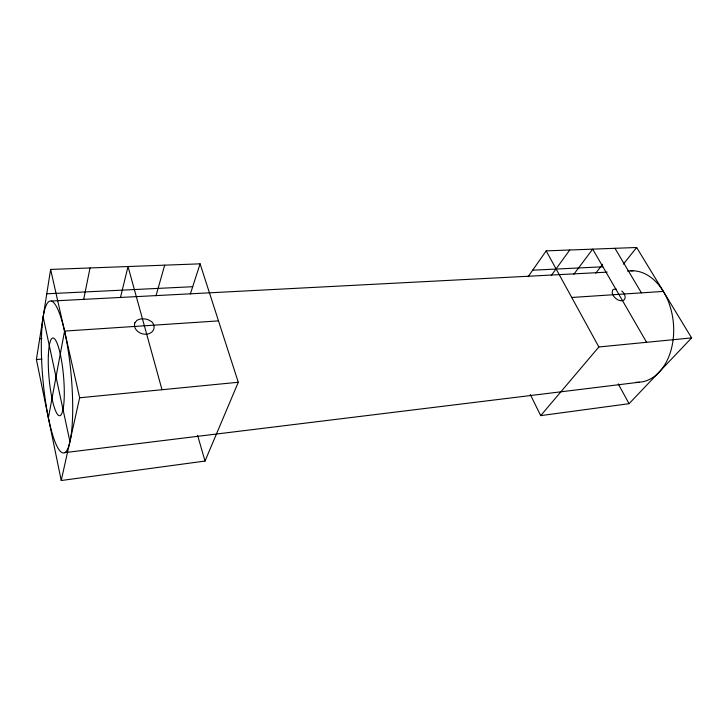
<?xml version="1.0" encoding="UTF-8"?>
<svg xmlns="http://www.w3.org/2000/svg" width="728" height="728" viewBox="0 0 728 728"><rect width="100%" height="100%" fill="white"/><g stroke="black" fill="none" stroke-linecap="round" stroke-linejoin="round"><path stroke-width="1.09" d="M36.4 359.523L50.623 269.433L200.1 263.836L238.284 382.264L205.023 461.061L61.234 480.507L36.4 359.523L41.978 359.086M48.376 417.89L64.565 331.085L218.491 320.893M83.656 299.517L90.026 267.959M61.234 480.507L79.643 397.779L50.623 269.433M120.448 297.597L128.028 266.539L162.007 389.726M155.992 295.75L164.692 265.165M190.345 293.966L200.1 263.836M528.137 276.676L546.191 250.878L636.654 247.493L691.6 337.901L629.074 403.685L540.695 415.633L530.293 394.494M551.296 275.475L569.76 249.995M573.828 274.292L592.683 249.14L646.601 342.306M595.759 273.146L602.638 264.246M623.423 264.109L636.654 247.493M540.695 415.633L598.862 346.974L691.6 337.901M64.474 452.661L642.633 381.791A55.892 38.784 85 0 0 673.254 321.749A55.892 38.784 85 0 0 630.958 270.798M79.643 397.779L238.284 382.264M39.676 338.757L41.896 338.602M571.735 297.479L663.345 291.409M51.36 301.046L607.134 272.145M627.545 271.08L633.224 270.789M46.774 293.803L192.692 286.714M532.678 270.197L602.848 266.794M621.748 291.064L622.668 291.801A7.562 4.814 41.2 0 1 621.839 300.755A7.562 4.814 41.2 0 1 612.193 292.674L612.612 290.072A7.489 3.777 26.7 0 1 616.379 289.153M614.969 248.303L641.413 292.865M546.191 250.878L598.862 346.974M618.218 383.865L629.074 403.685M197.579 435.299L205.023 461.061M43.134 316.88L69.906 441.523M639.284 382.255A55.892 38.784 85 0 1 635.881 382.291M134.844 322.868L134.807 322.95A9.983 7.935 16.7 0 0 146.246 334.216A9.983 7.935 16.7 0 0 151.906 321.84L148.148 319.719A9.855 6.261 9.2 0 0 136.882 320.429L134.844 322.868M48.357 355.601A39.012 7.289 85 0 0 59.132 415.67A39.012 7.289 85 0 0 61.316 359.295A39.012 7.289 85 0 0 48.357 355.601M41.96 327.555A76.249 14.269 85 0 0 60.661 451.615A76.249 14.269 85 0 0 68.368 351.588A76.249 14.269 85 0 0 41.96 327.555"/></g></svg>
